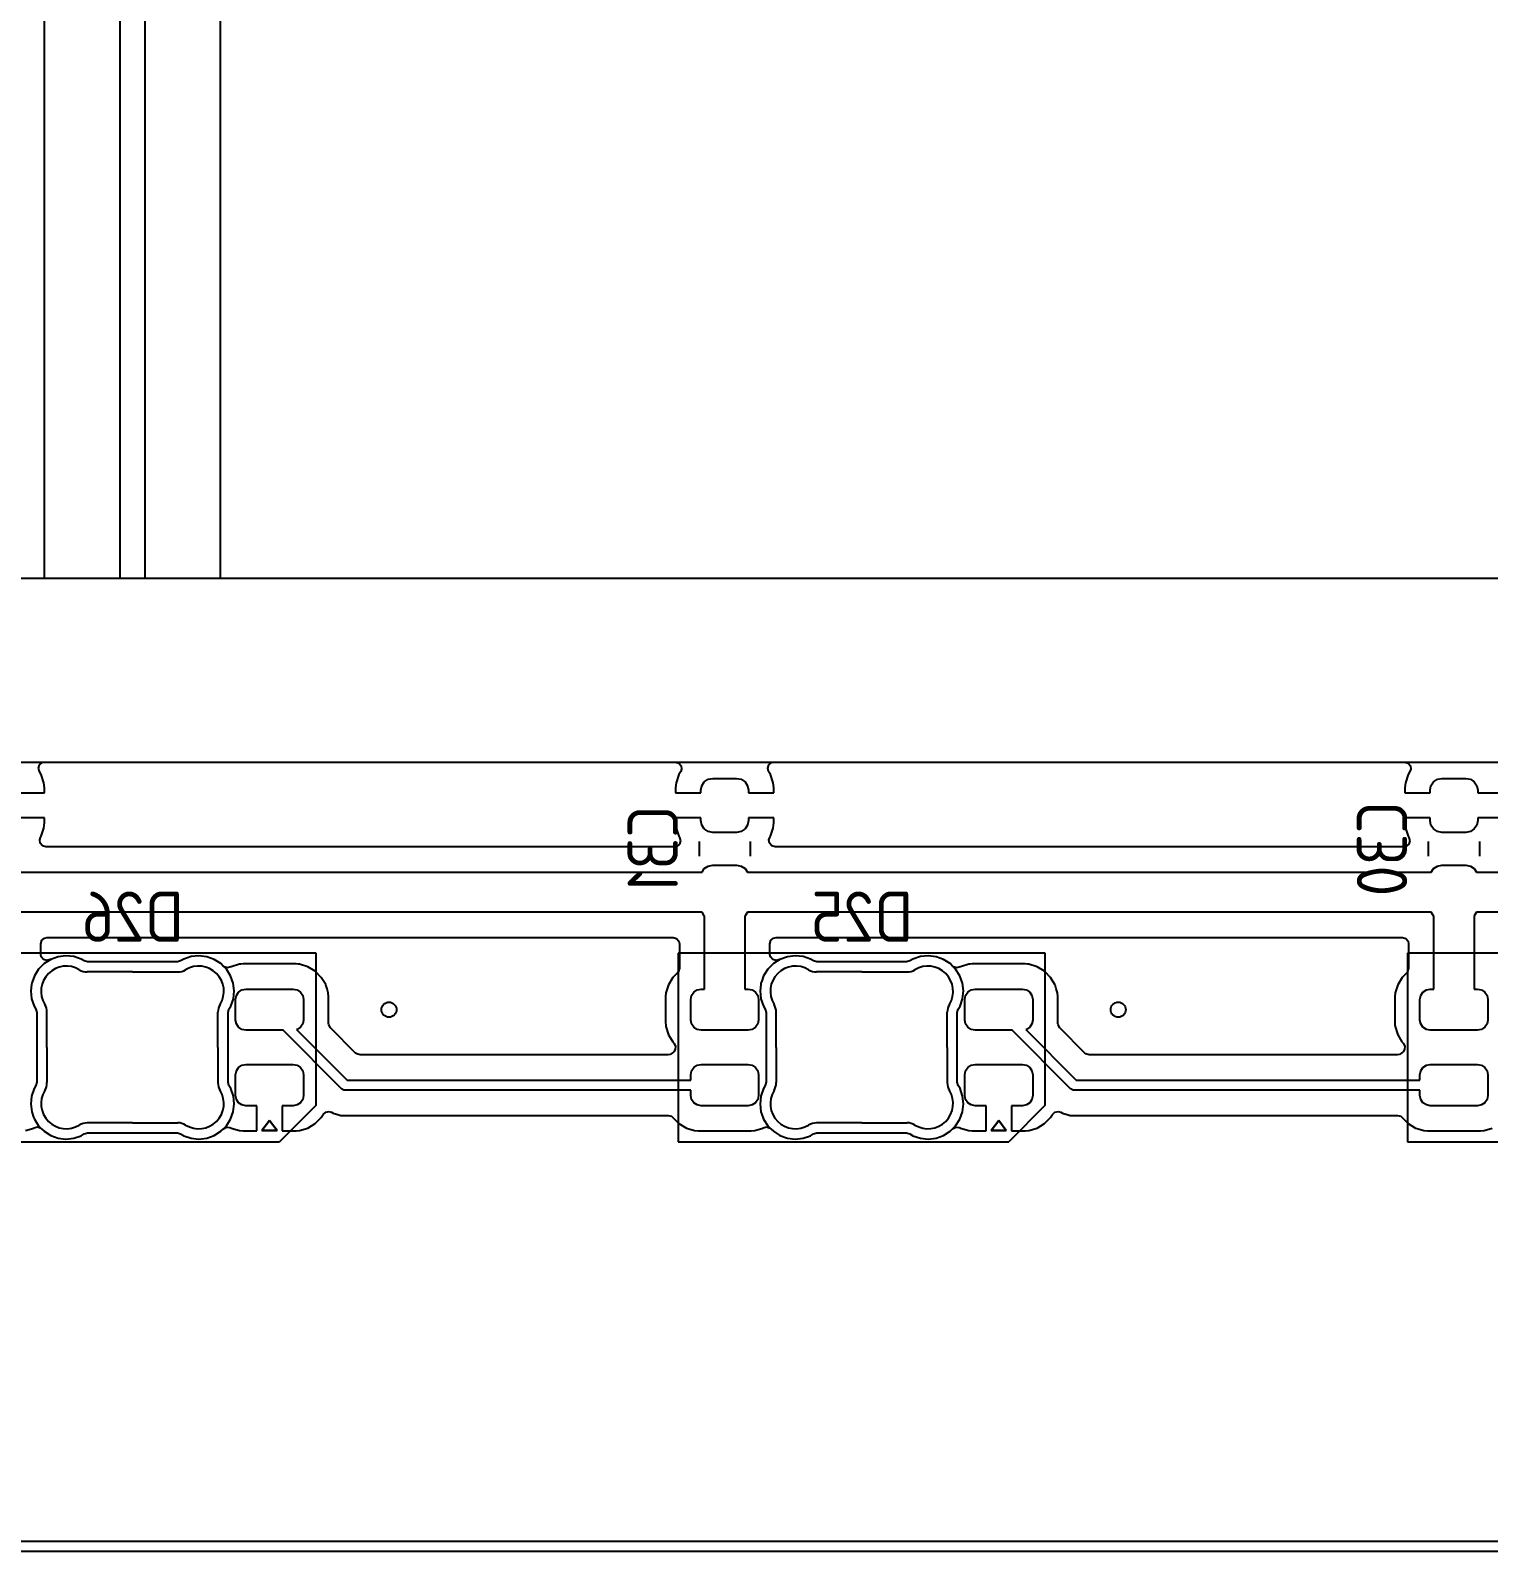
# Model space of a CAD drawing. Header units: millimetres. Extents: x 45 to 545, y -265 to -129.
# Drawn here: x 147.97 to 176.96, y -265.47 to -235.23 of the extents above; entities that cross this region are included whole.
import ezdxf
from ezdxf.enums import TextEntityAlignment as Align

# ---------------------------------------------------------------- set-up
doc = ezdxf.new("R2010")
doc.units = ezdxf.units.MM
for name, color, linetype, true_color in [('B.Cu', 151, 'CONTINUOUS', 0x6fccdb), ('B.Silkscreen', 203, 'CONTINUOUS', 0x8864cb), ('Edge.Cuts', 111, 'CONTINUOUS', 0x81ffbe), ('F.Cu', 241, 'CONTINUOUS', 0xe27299), ('User.4', 31, 'CONTINUOUS', 0xd8c852)]:
    doc.layers.add(name, color=color, linetype=linetype, true_color=true_color)
doc.styles.add('KICAD', font='isocp.shx')

msp = doc.modelspace()

# ---------------------------------------------------------------- linework, layer by layer
at = {"layer": 'B.Cu', "linetype": 'CONTINUOUS'}
for p, q in [((148.13025, -249.896706), (148.151172, -249.830042)), ((148.151172, -249.830042), (148.204813, -249.785272)), ((148.204813, -249.785272), (148.254229, -249.775)), ((148.254229, -249.775), (160.795771, -249.775)), ((160.795771, -249.775), (160.86281, -249.794685)), ((160.86281, -249.794685), (160.908565, -249.847489)), ((162.63025, -249.896706), (162.651172, -249.830042)), ((162.651172, -249.830042), (162.704813, -249.785272)), ((162.704813, -249.785272), (162.754229, -249.775)), ((162.754229, -249.775), (175.295771, -249.775)), ((175.295771, -249.775), (175.36281, -249.794685)), ((175.36281, -249.794685), (175.408565, -249.847489)), ((148.148691, -249.964098), (148.13025, -249.896706)), ((148.18545, -250.023692), (148.148691, -249.964098)), ((148.185453, -250.023699), (148.18545, -250.023692)), ((148.23968, -250.187347), (148.185453, -250.023699)), ((160.864546, -250.023699), (160.810319, -250.187347)), ((160.864549, -250.023692), (160.864546, -250.023699)), ((160.901309, -249.964098), (160.864549, -250.023692)), ((160.918509, -249.916647), (160.901309, -249.964098)), ((160.908565, -249.847489), (160.918509, -249.916647)), ((161.369562, -250.169562), (161.446613, -250.118079)), ((161.446613, -250.118079), (161.5375, -250.1)), ((161.5375, -250.1), (162.0125, -250.1)), ((162.0125, -250.1), (162.103387, -250.118079)), ((162.103387, -250.118079), (162.180438, -250.169562)), ((162.648691, -249.964098), (162.63025, -249.896706)), ((162.68545, -250.023692), (162.648691, -249.964098)), ((162.685453, -250.023699), (162.68545, -250.023692)), ((162.73968, -250.187347), (162.685453, -250.023699)), ((175.364546, -250.023699), (175.310319, -250.187347)), ((175.364549, -250.023692), (175.364546, -250.023699)), ((175.401309, -249.964098), (175.364549, -250.023692)), ((175.418509, -249.916647), (175.401309, -249.964098)), ((175.408565, -249.847489), (175.418509, -249.916647)), ((175.869562, -250.169562), (175.946613, -250.118079)), ((175.946613, -250.118079), (176.0375, -250.1)), ((176.0375, -250.1), (176.5125, -250.1)), ((176.5125, -250.1), (176.603387, -250.118079)), ((176.603387, -250.118079), (176.680438, -250.169562)), ((147.75, -250.3875), (148.249999, -250.3875)), ((148.249998, -250.288345), (148.23968, -250.187347)), ((148.249999, -250.28836), (148.249998, -250.288345)), ((148.249999, -250.3875), (148.249999, -250.28836)), ((160.810319, -250.187347), (160.8, -250.288345)), ((160.8, -250.288345), (160.8, -250.3875)), ((160.8, -250.3875), (161.3, -250.3875)), ((161.3, -250.3375), (161.318079, -250.246613)), ((161.3, -250.3875), (161.3, -250.3375)), ((161.318079, -250.246613), (161.369562, -250.169562)), ((162.180438, -250.169562), (162.231921, -250.246613)), ((162.231921, -250.246613), (162.25, -250.3375)), ((162.25, -250.3375), (162.25, -250.3875)), ((162.25, -250.3875), (162.749999, -250.3875)), ((162.749998, -250.288345), (162.73968, -250.187347)), ((162.749999, -250.28836), (162.749998, -250.288345)), ((162.749999, -250.3875), (162.749999, -250.28836)), ((175.310319, -250.187347), (175.3, -250.288345)), ((175.3, -250.288345), (175.3, -250.3875)), ((175.3, -250.3875), (175.8, -250.3875)), ((175.8, -250.3375), (175.818079, -250.246613)), ((175.8, -250.3875), (175.8, -250.3375)), ((175.818079, -250.246613), (175.869562, -250.169562)), ((176.680438, -250.169562), (176.731921, -250.246613)), ((176.731921, -250.246613), (176.75, -250.3375)), ((176.75, -250.3375), (176.75, -250.3875)), ((176.75, -250.3875), (177.249999, -250.3875)), ((148.25, -250.8875), (147.75, -250.8875)), ((148.23968, -251.087652), (148.249999, -250.986654)), ((148.249999, -250.986654), (148.25, -250.986641)), ((148.25, -250.986641), (148.25, -250.8875)), ((161.3, -250.8875), (160.800001, -250.8875)), ((160.800001, -250.8875), (160.800001, -250.986654)), ((160.800001, -250.986654), (160.810319, -251.087652)), ((161.3, -250.9375), (161.3, -250.8875)), ((161.318079, -251.028387), (161.3, -250.9375)), ((161.369562, -251.105438), (161.318079, -251.028387)), ((162.231921, -251.028387), (162.180438, -251.105438)), ((162.25, -250.9375), (162.231921, -251.028387)), ((162.75, -250.8875), (162.25, -250.8875)), ((162.25, -250.8875), (162.25, -250.9375)), ((162.73968, -251.087652), (162.749999, -250.986654)), ((162.749999, -250.986654), (162.75, -250.986641)), ((162.75, -250.986641), (162.75, -250.8875)), ((175.8, -250.8875), (175.300001, -250.8875)), ((175.300001, -250.8875), (175.300001, -250.986654)), ((175.300001, -250.986654), (175.310319, -251.087652)), ((175.8, -250.9375), (175.8, -250.8875)), ((175.818079, -251.028387), (175.8, -250.9375)), ((175.869562, -251.105438), (175.818079, -251.028387)), ((176.731921, -251.028387), (176.680438, -251.105438)), ((176.75, -250.9375), (176.731921, -251.028387)), ((177.25, -250.8875), (176.75, -250.8875)), ((176.75, -250.8875), (176.75, -250.9375)), ((148.15493, -251.320353), (148.17213, -251.272902)), ((148.164874, -251.389511), (148.15493, -251.320353)), ((148.17213, -251.272902), (148.18545, -251.251307)), ((148.18545, -251.251307), (148.185453, -251.2513)), ((148.185453, -251.2513), (148.23968, -251.087652)), ((160.810319, -251.087652), (160.864546, -251.2513)), ((160.864546, -251.2513), (160.864549, -251.251307)), ((160.864549, -251.251307), (160.87787, -251.272902)), ((160.896311, -251.340294), (160.875389, -251.406958)), ((160.87787, -251.272902), (160.896311, -251.340294)), ((161.446613, -251.156921), (161.369562, -251.105438)), ((161.5375, -251.175), (161.446613, -251.156921)), ((162.0125, -251.175), (161.5375, -251.175)), ((162.103387, -251.156921), (162.0125, -251.175)), ((162.180438, -251.105438), (162.103387, -251.156921)), ((162.65493, -251.320353), (162.67213, -251.272902)), ((162.664874, -251.389511), (162.65493, -251.320353)), ((162.67213, -251.272902), (162.68545, -251.251307)), ((162.68545, -251.251307), (162.685453, -251.2513)), ((162.685453, -251.2513), (162.73968, -251.087652)), ((175.310319, -251.087652), (175.364546, -251.2513)), ((175.364546, -251.2513), (175.364549, -251.251307)), ((175.364549, -251.251307), (175.37787, -251.272902)), ((175.396311, -251.340294), (175.375389, -251.406958)), ((175.37787, -251.272902), (175.396311, -251.340294)), ((175.946613, -251.156921), (175.869562, -251.105438)), ((176.0375, -251.175), (175.946613, -251.156921)), ((176.5125, -251.175), (176.0375, -251.175)), ((176.603387, -251.156921), (176.5125, -251.175)), ((176.680438, -251.105438), (176.603387, -251.156921)), ((148.210629, -251.442315), (148.164874, -251.389511)), ((148.277668, -251.462), (148.210629, -251.442315)), ((160.772332, -251.462), (148.277668, -251.462)), ((160.821748, -251.451728), (160.772332, -251.462)), ((160.875389, -251.406958), (160.821748, -251.451728)), ((162.710629, -251.442315), (162.664874, -251.389511)), ((162.777668, -251.462), (162.710629, -251.442315)), ((175.272332, -251.462), (162.777668, -251.462)), ((175.321748, -251.451728), (175.272332, -251.462)), ((175.375389, -251.406958), (175.321748, -251.451728)), ((147.725832, -251.9625), (161.324168, -251.9625)), ((161.324168, -251.9625), (161.369562, -251.894562)), ((161.369562, -251.894562), (161.446613, -251.843079)), ((161.446613, -251.843079), (161.5375, -251.825)), ((161.5375, -251.825), (162.0125, -251.825)), ((162.0125, -251.825), (162.103387, -251.843079)), ((162.103387, -251.843079), (162.180438, -251.894562)), ((162.180438, -251.894562), (162.225832, -251.9625)), ((162.225832, -251.9625), (175.824168, -251.9625)), ((175.824168, -251.9625), (175.869562, -251.894562)), ((175.869562, -251.894562), (175.946613, -251.843079)), ((175.946613, -251.843079), (176.0375, -251.825)), ((176.0375, -251.825), (176.5125, -251.825)), ((176.5125, -251.825), (176.603387, -251.843079)), ((176.603387, -251.843079), (176.680438, -251.894562)), ((176.680438, -251.894562), (176.725832, -251.9625)), ((176.725832, -251.9625), (190.324168, -251.9625)), ((161.324168, -252.7625), (147.725832, -252.7625)), ((161.369562, -252.830438), (161.324168, -252.7625)), ((161.375, -252.834071), (161.369562, -252.830438)), ((161.375, -254.29), (161.375, -252.834071)), ((162.180438, -252.830438), (162.175, -252.834071)), ((162.175, -252.834071), (162.175, -254.29)), ((162.225832, -252.7625), (162.180438, -252.830438)), ((175.824168, -252.7625), (162.225832, -252.7625)), ((175.869562, -252.830438), (175.824168, -252.7625)), ((175.875, -252.834071), (175.869562, -252.830438)), ((175.875, -254.29), (175.875, -252.834071)), ((176.680438, -252.830438), (176.675, -252.834071)), ((176.675, -252.834071), (176.675, -254.29)), ((176.725832, -252.7625), (176.680438, -252.830438)), ((190.324168, -252.7625), (176.725832, -252.7625)), ((148.1755, -253.387), (148.195185, -253.319961)), ((148.1755, -253.599687), (148.1755, -253.387)), ((148.195185, -253.319961), (148.247989, -253.274206)), ((148.247989, -253.274206), (148.2995, -253.263)), ((148.2995, -253.263), (160.7505, -253.263)), ((160.7505, -253.263), (160.817539, -253.282685)), ((160.817539, -253.282685), (160.863294, -253.335489)), ((160.863294, -253.335489), (160.8745, -253.387)), ((160.8745, -253.387), (160.8745, -253.876409)), ((162.6755, -253.387), (162.695185, -253.319961)), ((162.6755, -253.599687), (162.6755, -253.387)), ((162.695185, -253.319961), (162.747989, -253.274206)), ((162.747989, -253.274206), (162.7995, -253.263)), ((162.7995, -253.263), (175.2505, -253.263)), ((175.2505, -253.263), (175.317539, -253.282685)), ((175.317539, -253.282685), (175.363294, -253.335489)), ((175.363294, -253.335489), (175.3745, -253.387)), ((175.3745, -253.387), (175.3745, -253.876409)), ((148.186295, -253.65029), (148.1755, -253.599687)), ((148.231624, -253.70346), (148.186295, -253.65029)), ((148.298503, -253.723683), (148.231624, -253.70346)), ((148.365699, -253.704538), (148.298503, -253.723683)), ((148.374926, -253.698712), (148.365699, -253.704538)), ((148.522267, -253.64644), (148.374926, -253.698712)), ((148.522268, -253.64644), (148.522267, -253.64644)), ((148.677509, -253.627929), (148.522268, -253.64644)), ((148.67751, -253.627929), (148.677509, -253.627929)), ((148.677511, -253.627929), (148.67751, -253.627929)), ((148.833011, -253.644089), (148.677511, -253.627929)), ((148.833014, -253.64409), (148.833011, -253.644089)), ((148.981128, -253.694129), (148.833014, -253.64409)), ((149.041831, -253.731271), (148.981128, -253.694129)), ((149.106549, -253.7495), (149.041831, -253.731271)), ((150.893451, -253.7495), (149.106549, -253.7495)), ((150.958169, -253.731271), (150.893451, -253.7495)), ((151.01887, -253.694129), (150.958169, -253.731271)), ((151.018871, -253.694129), (151.01887, -253.694129)), ((151.166986, -253.644091), (151.018871, -253.694129)), ((151.322487, -253.627931), (151.166986, -253.644091)), ((151.322488, -253.627931), (151.322487, -253.627931)), ((151.322491, -253.627931), (151.322488, -253.627931)), ((151.425984, -253.640271), (151.322491, -253.627931)), ((151.477733, -253.646442), (151.425984, -253.640271)), ((151.625074, -253.698716), (151.477731, -253.646442)), ((151.477731, -253.646442), (151.477733, -253.646442)), ((151.757274, -253.782182), (151.625074, -253.698716)), ((162.686295, -253.65029), (162.6755, -253.599687)), ((162.731624, -253.70346), (162.686295, -253.65029)), ((162.798503, -253.723683), (162.731624, -253.70346)), ((162.865699, -253.704538), (162.798503, -253.723683)), ((162.874926, -253.698712), (162.865699, -253.704538)), ((163.022267, -253.64644), (162.874926, -253.698712)), ((163.022268, -253.64644), (163.022267, -253.64644)), ((163.177509, -253.627929), (163.022268, -253.64644)), ((163.17751, -253.627929), (163.177509, -253.627929)), ((163.177511, -253.627929), (163.17751, -253.627929)), ((163.333011, -253.644089), (163.177511, -253.627929)), ((163.333014, -253.64409), (163.333011, -253.644089)), ((163.481128, -253.694129), (163.333014, -253.64409)), ((163.541831, -253.731271), (163.481128, -253.694129)), ((163.606549, -253.7495), (163.541831, -253.731271)), ((165.393451, -253.7495), (163.606549, -253.7495)), ((165.458169, -253.731271), (165.393451, -253.7495)), ((165.51887, -253.694129), (165.458169, -253.731271)), ((165.518871, -253.694129), (165.51887, -253.694129)), ((165.666986, -253.644091), (165.518871, -253.694129)), ((165.822487, -253.627931), (165.666986, -253.644091)), ((165.822488, -253.627931), (165.822487, -253.627931)), ((165.822491, -253.627931), (165.822488, -253.627931)), ((165.925984, -253.640271), (165.822491, -253.627931)), ((165.977733, -253.646442), (165.925984, -253.640271)), ((166.125074, -253.698716), (165.977731, -253.646442)), ((165.977731, -253.646442), (165.977733, -253.646442)), ((166.257274, -253.782182), (166.125074, -253.698716)), ((151.806565, -253.831473), (151.757274, -253.782182)), ((151.824361, -253.846223), (151.806565, -253.831473)), ((151.890834, -253.867745), (151.824361, -253.846223)), ((151.95839, -253.849913), (151.890834, -253.867745)), ((151.963327, -253.846928), (151.95839, -253.849913)), ((151.963329, -253.846927), (151.963327, -253.846928)), ((152.126894, -253.795959), (151.963329, -253.846927)), ((152.155327, -253.793375), (152.126894, -253.795959)), ((152.197974, -253.7895), (152.155327, -253.793375)), ((153.252026, -253.7895), (152.197974, -253.7895)), ((153.294672, -253.793375), (153.252026, -253.7895)), ((153.323106, -253.795959), (153.294672, -253.793375)), ((153.48667, -253.846927), (153.323104, -253.795959)), ((153.323104, -253.795959), (153.323106, -253.795959)), ((153.486671, -253.846928), (153.486669, -253.846927)), ((153.486669, -253.846927), (153.48667, -253.846927)), ((153.486673, -253.846929), (153.486671, -253.846928)), ((153.633291, -253.935563), (153.486673, -253.846929)), ((153.633294, -253.935565), (153.633291, -253.935563)), ((153.754434, -254.056705), (153.633294, -253.935565)), ((153.754435, -254.056707), (153.754434, -254.056705)), ((153.754437, -254.056709), (153.754435, -254.056707)), ((153.842281, -254.20202), (153.754437, -254.056709)), ((160.745565, -254.056705), (160.656927, -254.203329)), ((160.745566, -254.056704), (160.745565, -254.056705)), ((160.838181, -253.96409), (160.745566, -254.056704)), ((160.854815, -253.943448), (160.838181, -253.96409)), ((160.8745, -253.876409), (160.854815, -253.943448)), ((166.306565, -253.831473), (166.257274, -253.782182)), ((166.324361, -253.846223), (166.306565, -253.831473)), ((166.390834, -253.867745), (166.324361, -253.846223)), ((166.45839, -253.849913), (166.390834, -253.867745)), ((166.463327, -253.846928), (166.45839, -253.849913)), ((166.463329, -253.846927), (166.463327, -253.846928)), ((166.626894, -253.795959), (166.463329, -253.846927)), ((166.655327, -253.793375), (166.626894, -253.795959)), ((166.697974, -253.7895), (166.655327, -253.793375)), ((167.752026, -253.7895), (166.697974, -253.7895)), ((167.794672, -253.793375), (167.752026, -253.7895)), ((167.823106, -253.795959), (167.794672, -253.793375)), ((167.98667, -253.846927), (167.823104, -253.795959)), ((167.823104, -253.795959), (167.823106, -253.795959)), ((167.986671, -253.846928), (167.986669, -253.846927)), ((167.986669, -253.846927), (167.98667, -253.846927)), ((167.986673, -253.846929), (167.986671, -253.846928)), ((168.133291, -253.935563), (167.986673, -253.846929)), ((168.133294, -253.935565), (168.133291, -253.935563)), ((168.254434, -254.056705), (168.133294, -253.935565)), ((168.254435, -254.056707), (168.254434, -254.056705)), ((168.254437, -254.056709), (168.254435, -254.056707)), ((168.342281, -254.20202), (168.254437, -254.056709)), ((175.245565, -254.056705), (175.156927, -254.203329)), ((175.245566, -254.056704), (175.245565, -254.056705)), ((175.338181, -253.96409), (175.245566, -254.056704)), ((175.354815, -253.943448), (175.338181, -253.96409)), ((175.3745, -253.876409), (175.354815, -253.943448)), ((152.065605, -254.41655), (152.110043, -254.350043)), ((152.110043, -254.350043), (152.17655, -254.305605)), ((152.17655, -254.305605), (152.255, -254.29)), ((152.255, -254.29), (153.195, -254.29)), ((153.195, -254.29), (153.27345, -254.305605)), ((153.27345, -254.305605), (153.339957, -254.350043)), ((153.339957, -254.350043), (153.384395, -254.41655)), ((153.843072, -254.203329), (153.842281, -254.20202)), ((153.868556, -254.285111), (153.843072, -254.203329)), ((153.894041, -254.366896), (153.868556, -254.285111)), ((153.9005, -254.437974), (153.894041, -254.366896)), ((160.605959, -254.366896), (160.5995, -254.437974)), ((160.656927, -254.203329), (160.605959, -254.366894)), ((160.605959, -254.366894), (160.605959, -254.366896)), ((161.115605, -254.41655), (161.160043, -254.350043)), ((161.160043, -254.350043), (161.22655, -254.305605)), ((161.22655, -254.305605), (161.305, -254.29)), ((161.305, -254.29), (161.375, -254.29)), ((162.175, -254.29), (162.245, -254.29)), ((162.245, -254.29), (162.32345, -254.305605)), ((162.32345, -254.305605), (162.389957, -254.350043)), ((162.389957, -254.350043), (162.434395, -254.41655)), ((166.565605, -254.41655), (166.610043, -254.350043)), ((166.610043, -254.350043), (166.67655, -254.305605)), ((166.67655, -254.305605), (166.755, -254.29)), ((166.755, -254.29), (167.695, -254.29)), ((167.695, -254.29), (167.77345, -254.305605)), ((167.77345, -254.305605), (167.839957, -254.350043)), ((167.839957, -254.350043), (167.884395, -254.41655)), ((168.343072, -254.203329), (168.342281, -254.20202)), ((168.368556, -254.285111), (168.343072, -254.203329)), ((168.394041, -254.366896), (168.368556, -254.285111)), ((168.4005, -254.437974), (168.394041, -254.366896)), ((175.105959, -254.366896), (175.0995, -254.437974)), ((175.156927, -254.203329), (175.105959, -254.366894)), ((175.105959, -254.366894), (175.105959, -254.366896)), ((175.615605, -254.41655), (175.660043, -254.350043)), ((175.660043, -254.350043), (175.72655, -254.305605)), ((175.72655, -254.305605), (175.805, -254.29)), ((175.805, -254.29), (175.875, -254.29)), ((176.675, -254.29), (176.745, -254.29)), ((176.745, -254.29), (176.82345, -254.305605)), ((176.82345, -254.305605), (176.889957, -254.350043)), ((176.889957, -254.350043), (176.934395, -254.41655)), ((152.05, -254.495), (152.065605, -254.41655)), ((152.05, -254.905), (152.05, -254.495)), ((153.384395, -254.41655), (153.4, -254.495)), ((153.4, -254.495), (153.4, -254.905)), ((153.9005, -254.962026), (153.9005, -254.437974)), ((160.5995, -254.437974), (160.5995, -254.962026)), ((161.1, -254.495), (161.115605, -254.41655)), ((161.1, -254.905), (161.1, -254.495)), ((162.434395, -254.41655), (162.45, -254.495)), ((162.45, -254.495), (162.45, -254.905)), ((166.55, -254.495), (166.565605, -254.41655)), ((166.55, -254.905), (166.55, -254.495)), ((167.884395, -254.41655), (167.9, -254.495)), ((167.9, -254.495), (167.9, -254.905)), ((168.4005, -254.962026), (168.4005, -254.437974)), ((175.0995, -254.437974), (175.0995, -254.962026)), ((175.6, -254.495), (175.615605, -254.41655)), ((175.6, -254.905), (175.6, -254.495)), ((176.934395, -254.41655), (176.95, -254.495)), ((176.95, -254.495), (176.95, -254.905)), ((152.065605, -254.98345), (152.05, -254.905)), ((152.110043, -255.049957), (152.065605, -254.98345)), ((153.384395, -254.98345), (153.339957, -255.049957)), ((153.4, -254.905), (153.384395, -254.98345)), ((153.900373, -254.964825), (153.900432, -254.96351)), ((153.9005, -254.96483), (153.900373, -254.964825)), ((153.900405, -254.963067), (153.9005, -254.962026)), ((153.900432, -254.96351), (153.900405, -254.963067)), ((153.9005, -254.964836), (153.9005, -254.96483)), ((153.900515, -254.964836), (153.9005, -254.964836)), ((153.902729, -255.000656), (153.900515, -254.964836)), ((160.5995, -254.962026), (160.60301, -255.000656)), ((161.115605, -254.98345), (161.1, -254.905)), ((161.160043, -255.049957), (161.115605, -254.98345)), ((162.434395, -254.98345), (162.389957, -255.049957)), ((162.45, -254.905), (162.434395, -254.98345)), ((166.565605, -254.98345), (166.55, -254.905)), ((166.610043, -255.049957), (166.565605, -254.98345)), ((167.884395, -254.98345), (167.839957, -255.049957)), ((167.9, -254.905), (167.884395, -254.98345)), ((168.400373, -254.964825), (168.400432, -254.96351)), ((168.4005, -254.96483), (168.400373, -254.964825)), ((168.400405, -254.963067), (168.4005, -254.962026)), ((168.400432, -254.96351), (168.400405, -254.963067)), ((168.4005, -254.964836), (168.4005, -254.96483)), ((168.400515, -254.964836), (168.4005, -254.964836)), ((168.402729, -255.000656), (168.400515, -254.964836)), ((175.0995, -254.962026), (175.10301, -255.000656)), ((175.615605, -254.98345), (175.6, -254.905)), ((175.660043, -255.049957), (175.615605, -254.98345)), ((176.934395, -254.98345), (176.889957, -255.049957)), ((176.95, -254.905), (176.934395, -254.98345)), ((152.17655, -255.094395), (152.110043, -255.049957)), ((152.255, -255.11), (152.17655, -255.094395)), ((152.993578, -255.11), (152.255, -255.11)), ((154.154289, -256.27071), (152.993578, -255.11)), ((153.27345, -255.094395), (153.262912, -255.096491)), ((153.262912, -255.096491), (154.266421, -256.1)), ((153.339957, -255.049957), (153.27345, -255.094395)), ((153.936214, -255.061979), (153.902729, -255.000656)), ((154.437416, -255.563181), (153.936214, -255.061979)), ((160.60301, -255.000656), (160.605959, -255.033105)), ((160.605959, -255.033105), (160.656927, -255.19667)), ((160.656927, -255.19667), (160.656929, -255.196673)), ((160.656929, -255.196673), (160.742355, -255.337985)), ((161.22655, -255.094395), (161.160043, -255.049957)), ((161.305, -255.11), (161.22655, -255.094395)), ((162.245, -255.11), (161.305, -255.11)), ((162.32345, -255.094395), (162.245, -255.11)), ((162.389957, -255.049957), (162.32345, -255.094395)), ((166.67655, -255.094395), (166.610043, -255.049957)), ((166.755, -255.11), (166.67655, -255.094395)), ((167.493578, -255.11), (166.755, -255.11)), ((168.654289, -256.27071), (167.493578, -255.11)), ((167.77345, -255.094395), (167.762912, -255.096491)), ((167.762912, -255.096491), (168.766421, -256.1)), ((167.839957, -255.049957), (167.77345, -255.094395)), ((168.436214, -255.061979), (168.402729, -255.000656)), ((168.937416, -255.563181), (168.436214, -255.061979)), ((175.10301, -255.000656), (175.105959, -255.033105)), ((175.105959, -255.033105), (175.156927, -255.19667)), ((175.156927, -255.19667), (175.156929, -255.196673)), ((175.156929, -255.196673), (175.242355, -255.337985)), ((175.72655, -255.094395), (175.660043, -255.049957)), ((175.805, -255.11), (175.72655, -255.094395)), ((176.745, -255.11), (175.805, -255.11)), ((176.82345, -255.094395), (176.745, -255.11)), ((176.889957, -255.049957), (176.82345, -255.094395)), ((154.458058, -255.579815), (154.437416, -255.563181)), ((154.525097, -255.5995), (154.458058, -255.579815)), ((160.692438, -255.592604), (160.651663, -255.5995)), ((160.738164, -255.559914), (160.692438, -255.592604)), ((160.740261, -255.562011), (160.738164, -255.559914)), ((160.764592, -255.537679), (160.740261, -255.562011)), ((160.742355, -255.337985), (160.745565, -255.343294)), ((160.745565, -255.343294), (160.76459, -255.362319)), ((160.76459, -255.362319), (160.798075, -255.423642)), ((160.793091, -255.493334), (160.764592, -255.537679)), ((160.798075, -255.423642), (160.793091, -255.493334)), ((168.958058, -255.579815), (168.937416, -255.563181)), ((169.025097, -255.5995), (168.958058, -255.579815)), ((175.192438, -255.592604), (175.151663, -255.5995)), ((175.238164, -255.559914), (175.192438, -255.592604)), ((175.240261, -255.562011), (175.238164, -255.559914)), ((175.264592, -255.537679), (175.240261, -255.562011)), ((175.242355, -255.337985), (175.245565, -255.343294)), ((175.245565, -255.343294), (175.26459, -255.362319)), ((175.26459, -255.362319), (175.298075, -255.423642)), ((175.293091, -255.493334), (175.264592, -255.537679)), ((175.298075, -255.423642), (175.293091, -255.493334)), ((152.065605, -255.91655), (152.110043, -255.850043)), ((152.110043, -255.850043), (152.17655, -255.805605)), ((152.17655, -255.805605), (152.255, -255.79)), ((152.255, -255.79), (153.195, -255.79)), ((153.195, -255.79), (153.27345, -255.805605)), ((153.27345, -255.805605), (153.339957, -255.850043)), ((153.339957, -255.850043), (153.384395, -255.91655)), ((160.651663, -255.5995), (154.525097, -255.5995)), ((161.115605, -255.91655), (161.160043, -255.850043)), ((161.160043, -255.850043), (161.22655, -255.805605)), ((161.22655, -255.805605), (161.305, -255.79)), ((161.305, -255.79), (162.245, -255.79)), ((162.245, -255.79), (162.32345, -255.805605)), ((162.32345, -255.805605), (162.389957, -255.850043)), ((162.389957, -255.850043), (162.434395, -255.91655)), ((166.565605, -255.91655), (166.610043, -255.850043)), ((166.610043, -255.850043), (166.67655, -255.805605)), ((166.67655, -255.805605), (166.755, -255.79)), ((166.755, -255.79), (167.695, -255.79)), ((167.695, -255.79), (167.77345, -255.805605)), ((167.77345, -255.805605), (167.839957, -255.850043)), ((167.839957, -255.850043), (167.884395, -255.91655)), ((175.151663, -255.5995), (169.025097, -255.5995)), ((175.615605, -255.91655), (175.660043, -255.850043)), ((175.660043, -255.850043), (175.72655, -255.805605)), ((175.72655, -255.805605), (175.805, -255.79)), ((175.805, -255.79), (176.745, -255.79)), ((176.745, -255.79), (176.82345, -255.805605)), ((176.82345, -255.805605), (176.889957, -255.850043)), ((176.889957, -255.850043), (176.934395, -255.91655)), ((152.05, -255.995), (152.065605, -255.91655)), ((152.05, -256.405), (152.05, -255.995)), ((153.384395, -255.91655), (153.4, -255.995)), ((153.4, -255.995), (153.4, -256.405)), ((154.266421, -256.1), (161.1, -256.1)), ((161.1, -255.995), (161.115605, -255.91655)), ((161.1, -256.1), (161.1, -255.995)), ((162.434395, -255.91655), (162.45, -255.995)), ((162.45, -255.995), (162.45, -256.405)), ((166.55, -255.995), (166.565605, -255.91655)), ((166.55, -256.405), (166.55, -255.995)), ((167.884395, -255.91655), (167.9, -255.995)), ((167.9, -255.995), (167.9, -256.405)), ((168.766421, -256.1), (175.6, -256.1)), ((175.6, -255.995), (175.615605, -255.91655)), ((175.6, -256.1), (175.6, -255.995)), ((176.934395, -255.91655), (176.95, -255.995)), ((176.95, -255.995), (176.95, -256.405)), ((152.065605, -256.48345), (152.05, -256.405)), ((152.110043, -256.549957), (152.065605, -256.48345)), ((153.384395, -256.48345), (153.339957, -256.549957)), ((153.4, -256.405), (153.384395, -256.48345)), ((154.169442, -256.283147), (154.154289, -256.27071)), ((154.18, -256.28752), (154.169442, -256.283147)), ((154.205491, -256.298079), (154.18, -256.28752)), ((154.225, -256.3), (154.205491, -256.298079)), ((161.1, -256.3), (154.225, -256.3)), ((161.1, -256.405), (161.1, -256.3)), ((161.115605, -256.48345), (161.1, -256.405)), ((161.160043, -256.549957), (161.115605, -256.48345)), ((162.434395, -256.48345), (162.389957, -256.549957)), ((162.45, -256.405), (162.434395, -256.48345)), ((166.565605, -256.48345), (166.55, -256.405)), ((166.610043, -256.549957), (166.565605, -256.48345)), ((167.884395, -256.48345), (167.839957, -256.549957)), ((167.9, -256.405), (167.884395, -256.48345)), ((168.669442, -256.283147), (168.654289, -256.27071)), ((168.68, -256.28752), (168.669442, -256.283147)), ((168.705491, -256.298079), (168.68, -256.28752)), ((168.725, -256.3), (168.705491, -256.298079)), ((175.6, -256.3), (168.725, -256.3)), ((175.6, -256.405), (175.6, -256.3)), ((175.615605, -256.48345), (175.6, -256.405)), ((175.660043, -256.549957), (175.615605, -256.48345)), ((176.934395, -256.48345), (176.889957, -256.549957)), ((176.95, -256.405), (176.934395, -256.48345)), ((152.17655, -256.594395), (152.110043, -256.549957)), ((152.255, -256.61), (152.17655, -256.594395)), ((152.475, -256.61), (152.255, -256.61)), ((152.475, -257.11), (152.475, -256.61)), ((153.195, -256.61), (152.975, -256.61)), ((152.975, -256.61), (152.975, -257.11)), ((153.27345, -256.594395), (153.195, -256.61)), ((153.339957, -256.549957), (153.27345, -256.594395)), ((153.754037, -256.842983), (153.790423, -256.782794)), ((153.790423, -256.782794), (153.841951, -256.735607)), ((153.841951, -256.735607), (153.91081, -256.723768)), ((153.91081, -256.723768), (153.95854, -256.739557)), ((153.95854, -256.739557), (153.993216, -256.759577)), ((153.993216, -256.759577), (154.105019, -256.789534)), ((154.105019, -256.789534), (154.145942, -256.8005)), ((154.145942, -256.8005), (154.145943, -256.8005)), ((154.145943, -256.8005), (160.651663, -256.8005)), ((160.651663, -256.8005), (160.718702, -256.820185)), ((161.22655, -256.594395), (161.160043, -256.549957)), ((161.305, -256.61), (161.22655, -256.594395)), ((162.245, -256.61), (161.305, -256.61)), ((162.32345, -256.594395), (162.245, -256.61)), ((162.389957, -256.549957), (162.32345, -256.594395)), ((166.67655, -256.594395), (166.610043, -256.549957)), ((166.755, -256.61), (166.67655, -256.594395)), ((166.975, -256.61), (166.755, -256.61)), ((166.975, -257.11), (166.975, -256.61)), ((167.695, -256.61), (167.475, -256.61)), ((167.475, -256.61), (167.475, -257.11)), ((167.77345, -256.594395), (167.695, -256.61)), ((167.839957, -256.549957), (167.77345, -256.594395)), ((168.254037, -256.842983), (168.290423, -256.782794)), ((168.290423, -256.782794), (168.341951, -256.735607)), ((168.341951, -256.735607), (168.41081, -256.723768)), ((168.41081, -256.723768), (168.45854, -256.739557)), ((168.45854, -256.739557), (168.493216, -256.759577)), ((168.493216, -256.759577), (168.605019, -256.789534)), ((168.605019, -256.789534), (168.645942, -256.8005)), ((168.645942, -256.8005), (168.645943, -256.8005)), ((168.645943, -256.8005), (175.151663, -256.8005)), ((175.151663, -256.8005), (175.218702, -256.820185)), ((175.72655, -256.594395), (175.660043, -256.549957)), ((175.805, -256.61), (175.72655, -256.594395)), ((176.745, -256.61), (175.805, -256.61)), ((176.82345, -256.594395), (176.745, -256.61)), ((176.889957, -256.549957), (176.82345, -256.594395)), ((147.873104, -257.104041), (148.036673, -257.053071)), ((148.036673, -257.053071), (148.041603, -257.05009)), ((148.041603, -257.05009), (148.109155, -257.032254)), ((148.109155, -257.032254), (148.17563, -257.05377)), ((148.17563, -257.05377), (148.193434, -257.068526)), ((148.193434, -257.068526), (148.242725, -257.117817)), ((151.757271, -257.11782), (151.806929, -257.068162)), ((151.806929, -257.068162), (151.868252, -257.034676)), ((151.868252, -257.034676), (151.937943, -257.03966)), ((151.937943, -257.03966), (151.958762, -257.049726)), ((151.958762, -257.049726), (151.963535, -257.052611)), ((151.963535, -257.052611), (151.963536, -257.052612)), ((151.963536, -257.052612), (152.126986, -257.103544)), ((152.126986, -257.103544), (152.126984, -257.103544)), ((152.126984, -257.103544), (152.198023, -257.11)), ((153.251977, -257.11), (153.323014, -257.103544)), ((153.323014, -257.103544), (153.486463, -257.052612)), ((153.486463, -257.052612), (153.632983, -256.964037)), ((153.632983, -256.964037), (153.754037, -256.842983)), ((160.718702, -256.820185), (160.739301, -256.838945)), ((160.739301, -256.838945), (160.74026, -256.837987)), ((160.74026, -256.837987), (160.745561, -256.843288)), ((160.745561, -256.843288), (160.745563, -256.843291)), ((160.745563, -256.843291), (160.866709, -256.964437)), ((160.866709, -256.964437), (161.013327, -257.053071)), ((161.013327, -257.053071), (161.01333, -257.053072)), ((161.01333, -257.053072), (161.013329, -257.053072)), ((161.013329, -257.053072), (161.061756, -257.068162)), ((161.061756, -257.068162), (161.176896, -257.104041)), ((161.176896, -257.104041), (161.247974, -257.1105)), ((162.302026, -257.1105), (162.373104, -257.104041)), ((162.373104, -257.104041), (162.536673, -257.053071)), ((162.536673, -257.053071), (162.541603, -257.05009)), ((162.541603, -257.05009), (162.609155, -257.032254)), ((162.609155, -257.032254), (162.67563, -257.05377)), ((162.67563, -257.05377), (162.693434, -257.068526)), ((162.693434, -257.068526), (162.742725, -257.117817)), ((166.257271, -257.11782), (166.306929, -257.068162)), ((166.306929, -257.068162), (166.368252, -257.034676)), ((166.368252, -257.034676), (166.437943, -257.03966)), ((166.437943, -257.03966), (166.458762, -257.049726)), ((166.458762, -257.049726), (166.463535, -257.052611)), ((166.463535, -257.052611), (166.463536, -257.052612)), ((166.463536, -257.052612), (166.626986, -257.103544)), ((166.626986, -257.103544), (166.626984, -257.103544)), ((166.626984, -257.103544), (166.698023, -257.11)), ((167.751977, -257.11), (167.823014, -257.103544)), ((167.823014, -257.103544), (167.986463, -257.052612)), ((167.986463, -257.052612), (168.132983, -256.964037)), ((168.132983, -256.964037), (168.254037, -256.842983)), ((175.218702, -256.820185), (175.239301, -256.838945)), ((175.239301, -256.838945), (175.24026, -256.837987)), ((175.24026, -256.837987), (175.245561, -256.843288)), ((175.245561, -256.843288), (175.245563, -256.843291)), ((175.245563, -256.843291), (175.366709, -256.964437)), ((175.366709, -256.964437), (175.513327, -257.053071)), ((175.513327, -257.053071), (175.51333, -257.053072)), ((175.51333, -257.053072), (175.513329, -257.053072)), ((175.513329, -257.053072), (175.561756, -257.068162)), ((175.561756, -257.068162), (175.676896, -257.104041)), ((175.676896, -257.104041), (175.747974, -257.1105)), ((176.802026, -257.1105), (176.873104, -257.104041)), ((176.873104, -257.104041), (177.036673, -257.053071)), ((148.242725, -257.117817), (148.242727, -257.117818)), ((148.242727, -257.117818), (148.242729, -257.11782)), ((148.242729, -257.11782), (148.374926, -257.201284)), ((148.374926, -257.201284), (148.522269, -257.253558)), ((148.522269, -257.253558), (148.677509, -257.272069)), ((148.677509, -257.272069), (148.833012, -257.255909)), ((148.833012, -257.255909), (148.981128, -257.205871)), ((148.981128, -257.205871), (149.041828, -257.168728)), ((149.041828, -257.168728), (149.106548, -257.1505)), ((149.106548, -257.1505), (149.139522, -257.150501)), ((149.139522, -257.150501), (149.139524, -257.1505)), ((149.139524, -257.1505), (149.960118, -257.1505)), ((149.960118, -257.1505), (150.860473, -257.1505)), ((150.860473, -257.1505), (150.893452, -257.1505)), ((150.893452, -257.1505), (150.958172, -257.16873)), ((150.958172, -257.16873), (151.011373, -257.201283)), ((151.011373, -257.201283), (151.018872, -257.205871)), ((151.018872, -257.205871), (151.166988, -257.255909)), ((151.166988, -257.255909), (151.322491, -257.272069)), ((151.322491, -257.272069), (151.477731, -257.253558)), ((151.477731, -257.253558), (151.625074, -257.201284)), ((151.625074, -257.201284), (151.757271, -257.11782)), ((152.198023, -257.11), (152.475, -257.11)), ((152.975, -257.11), (153.251977, -257.11)), ((161.247974, -257.1105), (161.247977, -257.1105)), ((161.247977, -257.1105), (162.302023, -257.1105)), ((162.302023, -257.1105), (162.302026, -257.1105)), ((162.742725, -257.117817), (162.742727, -257.117818)), ((162.742727, -257.117818), (162.742729, -257.11782)), ((162.742729, -257.11782), (162.874926, -257.201284)), ((162.874926, -257.201284), (163.022269, -257.253558)), ((163.022269, -257.253558), (163.177509, -257.272069)), ((163.177509, -257.272069), (163.333012, -257.255909)), ((163.333012, -257.255909), (163.481128, -257.205871)), ((163.481128, -257.205871), (163.541828, -257.168728)), ((163.541828, -257.168728), (163.606548, -257.1505)), ((163.606548, -257.1505), (163.639522, -257.150501)), ((163.639522, -257.150501), (163.639524, -257.1505)), ((163.639524, -257.1505), (164.460118, -257.1505)), ((164.460118, -257.1505), (165.360473, -257.1505)), ((165.360473, -257.1505), (165.393452, -257.1505)), ((165.393452, -257.1505), (165.458172, -257.16873)), ((165.458172, -257.16873), (165.511373, -257.201283)), ((165.511373, -257.201283), (165.518872, -257.205871)), ((165.518872, -257.205871), (165.666988, -257.255909)), ((165.666988, -257.255909), (165.822491, -257.272069)), ((165.822491, -257.272069), (165.977731, -257.253558)), ((165.977731, -257.253558), (166.125074, -257.201284)), ((166.125074, -257.201284), (166.257271, -257.11782)), ((166.698023, -257.11), (166.975, -257.11)), ((167.475, -257.11), (167.751977, -257.11)), ((175.747974, -257.1105), (175.747977, -257.1105)), ((175.747977, -257.1105), (176.802023, -257.1105)), ((176.802023, -257.1105), (176.802026, -257.1105)), ((541.996519, -265.2745), (48.003481, -265.2745))]:
    msp.add_line(p, q, dxfattribs=at)
at = {"layer": 'B.Cu'}
for centre in [(155.099999, -254.7), (169.599999, -254.7)]:
    msp.add_circle(centre, 0.15, dxfattribs=at)
at = {"layer": 'B.Silkscreen', "linetype": 'CONTINUOUS'}
for p, q in [((161.265, -251.353733), (161.265, -251.646267)), ((162.285, -251.353733), (162.285, -251.646267)), ((175.765, -251.353733), (175.765, -251.646267)), ((176.785, -251.353733), (176.785, -251.646267)), ((153.65, -253.575), (146.35, -253.575)), ((153.65, -256.6), (153.65, -253.575)), ((160.85, -253.575), (160.85, -257.325)), ((168.15, -253.575), (160.85, -253.575)), ((168.15, -256.6), (168.15, -253.575)), ((175.35, -253.575), (175.35, -257.325)), ((182.65, -253.575), (175.35, -253.575)), ((153.65, -256.6), (152.925, -257.325)), ((168.15, -256.6), (167.425, -257.325)), ((152.725, -256.9), (152.575, -257.1)), ((152.575, -257.1), (152.725, -256.9)), ((152.575, -257.1), (152.875, -257.1)), ((152.875, -257.1), (152.575, -257.1)), ((152.875, -257.1), (152.725, -256.9)), ((152.725, -256.9), (152.875, -257.1)), ((167.225, -256.9), (167.075, -257.1)), ((167.075, -257.1), (167.225, -256.9)), ((167.075, -257.1), (167.375, -257.1)), ((167.375, -257.1), (167.075, -257.1)), ((167.375, -257.1), (167.225, -256.9)), ((167.225, -256.9), (167.375, -257.1)), ((146.35, -257.325), (152.925, -257.325)), ((160.85, -257.325), (167.425, -257.325)), ((175.35, -257.325), (181.925, -257.325))]:
    msp.add_line(p, q, dxfattribs=at)
at = {"layer": 'Edge.Cuts', "linetype": 'CONTINUOUS'}
for p, q in [((150, -253.95), (149.099647, -253.95)), ((150, -253.95), (150.900353, -253.95)), ((164.5, -253.95), (163.599647, -253.95)), ((164.5, -253.95), (165.400353, -253.95)), ((148.3, -255.45), (148.3, -254.749647)), ((151.7, -255.45), (151.7, -254.749647)), ((162.8, -255.45), (162.8, -254.749647)), ((166.2, -255.45), (166.2, -254.749647)), ((148.3, -255.45), (148.3, -256.150353)), ((151.7, -255.45), (151.7, -256.150353)), ((162.8, -255.45), (162.8, -256.150353)), ((166.2, -255.45), (166.2, -256.150353)), ((150, -256.95), (149.099647, -256.95)), ((150, -256.95), (150.900353, -256.95)), ((164.5, -256.95), (163.599647, -256.95)), ((164.5, -256.95), (165.400353, -256.95)), ((542, -265.475), (48, -265.475))]:
    msp.add_line(p, q, dxfattribs=at)
at = {"layer": 'Edge.Cuts'}
for centre, radius, start, end in [((148.68284, -254.33284), 0.499999, -301.4001015, -148.5998985), ((149.09965, -253.64998), 0.30002, -121.3982783, -90.0005729), ((150.900356, -253.650008), 0.299992, -90.000573, -58.5999137), ((151.317158, -254.332842), 0.5, -31.3997865, 121.3997865), ((163.18284, -254.33284), 0.499999, -301.4001015, -148.5998985), ((163.59965, -253.64998), 0.30002, -121.3982783, -90.0005729), ((165.400356, -253.650008), 0.299992, -90.000573, -58.5999137), ((165.817158, -254.332842), 0.5, -31.3997865, 121.3997865), ((148, -254.7496), 0.299976, -0.0089763, 31.3921169), ((151.999992, -254.749644), 0.299992, -211.4000863, -179.999427), ((162.5, -254.7496), 0.299976, -0.0089763, 31.3921169), ((166.499992, -254.749644), 0.299992, -211.4000863, -179.999427), ((148.00032, -256.15044), 0.29968, -31.4174572, 0.0166335), ((151.999992, -256.150356), 0.299992, -180.000573, -148.5999137), ((162.50032, -256.15044), 0.29968, -31.4174572, 0.0166335), ((166.499992, -256.150356), 0.299992, -180.000573, -148.5999137), ((148.68284, -256.56716), 0.499999, -211.4001015, -58.5998985), ((151.317158, -256.567158), 0.5, -121.3997865, 31.3997865), ((163.18284, -256.56716), 0.499999, -211.4001015, -58.5998985), ((165.817158, -256.567158), 0.5, -121.3997865, 31.3997865), ((149.0996, -257.25), 0.299976, 89.9910237, 121.3921169), ((150.900356, -257.249992), 0.299992, 58.5999137, 90.000573), ((163.5996, -257.25), 0.299976, 89.9910237, 121.3921169), ((165.400356, -257.249992), 0.299992, 58.5999137, 90.000573)]:
    msp.add_arc(centre, radius, start, end, dxfattribs=at)
at = {"layer": 'F.Cu', "linetype": 'CONTINUOUS'}
for p, q in [((149.75, -205.625), (149.75, -246.125)), ((150.25, -246.125), (150.25, -205.625)), ((149.75, -246.125), (121.25, -246.125)), ((178.75, -246.125), (150.25, -246.125)), ((47.7, -249.775), (542.3, -249.775)), ((148.374926, -253.698712), (148.242723, -253.78218)), ((148.522267, -253.64644), (148.374926, -253.698712)), ((148.522268, -253.64644), (148.522267, -253.64644)), ((148.677509, -253.627929), (148.522268, -253.64644)), ((148.67751, -253.627929), (148.677509, -253.627929)), ((148.677511, -253.627929), (148.67751, -253.627929)), ((148.833011, -253.644089), (148.677511, -253.627929)), ((148.833014, -253.64409), (148.833011, -253.644089)), ((148.981128, -253.694129), (148.833014, -253.64409)), ((149.041831, -253.731271), (148.981128, -253.694129)), ((149.106549, -253.7495), (149.041831, -253.731271)), ((150.893451, -253.7495), (149.106549, -253.7495)), ((150.958169, -253.731271), (150.893451, -253.7495)), ((151.01887, -253.694129), (150.958169, -253.731271)), ((151.018871, -253.694129), (151.01887, -253.694129)), ((151.166986, -253.644091), (151.018871, -253.694129)), ((151.322487, -253.627931), (151.166986, -253.644091)), ((151.322488, -253.627931), (151.322487, -253.627931)), ((151.322491, -253.627931), (151.322488, -253.627931)), ((151.425984, -253.640271), (151.322491, -253.627931)), ((151.477733, -253.646442), (151.425984, -253.640271)), ((151.625074, -253.698716), (151.477731, -253.646442)), ((151.477731, -253.646442), (151.477733, -253.646442)), ((151.757274, -253.782182), (151.625074, -253.698716)), ((162.874926, -253.698712), (162.742723, -253.78218)), ((163.022267, -253.64644), (162.874926, -253.698712)), ((163.022268, -253.64644), (163.022267, -253.64644)), ((163.177509, -253.627929), (163.022268, -253.64644)), ((163.17751, -253.627929), (163.177509, -253.627929)), ((163.177511, -253.627929), (163.17751, -253.627929)), ((163.333011, -253.644089), (163.177511, -253.627929)), ((163.333014, -253.64409), (163.333011, -253.644089)), ((163.481128, -253.694129), (163.333014, -253.64409)), ((163.541831, -253.731271), (163.481128, -253.694129)), ((163.606549, -253.7495), (163.541831, -253.731271)), ((165.393451, -253.7495), (163.606549, -253.7495)), ((165.458169, -253.731271), (165.393451, -253.7495)), ((165.51887, -253.694129), (165.458169, -253.731271)), ((165.518871, -253.694129), (165.51887, -253.694129)), ((165.666986, -253.644091), (165.518871, -253.694129)), ((165.822487, -253.627931), (165.666986, -253.644091)), ((165.822488, -253.627931), (165.822487, -253.627931)), ((165.822491, -253.627931), (165.822488, -253.627931)), ((165.925984, -253.640271), (165.822491, -253.627931)), ((165.977733, -253.646442), (165.925984, -253.640271)), ((166.125074, -253.698716), (165.977731, -253.646442)), ((165.977731, -253.646442), (165.977733, -253.646442)), ((166.257274, -253.782182), (166.125074, -253.698716)), ((148.048712, -254.024926), (148.004145, -254.150549)), ((148.13218, -253.892723), (148.048712, -254.024926)), ((148.242723, -253.78218), (148.13218, -253.892723)), ((151.867817, -253.892725), (151.757274, -253.782182)), ((151.867818, -253.892727), (151.867817, -253.892725)), ((151.86782, -253.892729), (151.867818, -253.892727)), ((151.951284, -254.024926), (151.86782, -253.892729)), ((152.003558, -254.172269), (151.951284, -254.024926)), ((162.548712, -254.024926), (162.504145, -254.150549)), ((162.63218, -253.892723), (162.548712, -254.024926)), ((162.742723, -253.78218), (162.63218, -253.892723)), ((166.367817, -253.892725), (166.257274, -253.782182)), ((166.367818, -253.892727), (166.367817, -253.892725)), ((166.36782, -253.892729), (166.367818, -253.892727)), ((166.451284, -254.024926), (166.36782, -253.892729)), ((166.503558, -254.172269), (166.451284, -254.024926)), ((147.992893, -254.20202), (147.977929, -254.327511)), ((147.977929, -254.327511), (147.994089, -254.483011)), ((147.99644, -254.172268), (147.992893, -254.20202)), ((148.004145, -254.150549), (147.99644, -254.172268)), ((152.022069, -254.327509), (152.003558, -254.172269)), ((152.005909, -254.483012), (152.022069, -254.327511)), ((152.022069, -254.327511), (152.022069, -254.327509)), ((162.492893, -254.20202), (162.477929, -254.327511)), ((162.477929, -254.327511), (162.494089, -254.483011)), ((162.49644, -254.172268), (162.492893, -254.20202)), ((162.504145, -254.150549), (162.49644, -254.172268)), ((166.522069, -254.327509), (166.503558, -254.172269)), ((166.505909, -254.483012), (166.522069, -254.327511)), ((166.522069, -254.327511), (166.522069, -254.327509)), ((147.994089, -254.483011), (147.99409, -254.483014)), ((147.99409, -254.483014), (148.044129, -254.631129)), ((148.044129, -254.631129), (148.08127, -254.691829)), ((151.91873, -254.691826), (151.955871, -254.631128)), ((151.955871, -254.631128), (152.005909, -254.483012)), ((162.494089, -254.483011), (162.49409, -254.483014)), ((162.49409, -254.483014), (162.544129, -254.631129)), ((162.544129, -254.631129), (162.58127, -254.691829)), ((166.41873, -254.691826), (166.455871, -254.631128)), ((166.455871, -254.631128), (166.505909, -254.483012)), ((148.08127, -254.691829), (148.099499, -254.756548)), ((148.099499, -254.756548), (148.099499, -254.803952)), ((148.099499, -254.803952), (148.0995, -254.803961)), ((148.0995, -254.803961), (148.0995, -256.098276)), ((151.9005, -254.756546), (151.91873, -254.691826)), ((151.9005, -256.143451), (151.9005, -254.756546)), ((162.58127, -254.691829), (162.599499, -254.756548)), ((162.599499, -254.756548), (162.599499, -254.803952)), ((162.599499, -254.803952), (162.5995, -254.803961)), ((162.5995, -254.803961), (162.5995, -256.098276)), ((166.4005, -254.756546), (166.41873, -254.691826)), ((166.4005, -256.143451), (166.4005, -254.756546)), ((148.099497, -256.14342), (148.081268, -256.208175)), ((148.0995, -256.098276), (148.099484, -256.098439)), ((148.099484, -256.098439), (148.099497, -256.14342)), ((151.918729, -256.20817), (151.9005, -256.143451)), ((162.599497, -256.14342), (162.581268, -256.208175)), ((162.5995, -256.098276), (162.599484, -256.098439)), ((162.599484, -256.098439), (162.599497, -256.14342)), ((166.418729, -256.20817), (166.4005, -256.143451)), ((147.994091, -256.416986), (147.985116, -256.503356)), ((148.044128, -256.268874), (147.994091, -256.416986)), ((148.044131, -256.268867), (148.044128, -256.268874)), ((148.081268, -256.208175), (148.044131, -256.268867)), ((151.955871, -256.268872), (151.918729, -256.20817)), ((152.005909, -256.416988), (151.955871, -256.268872)), ((152.022069, -256.572491), (152.005909, -256.416988)), ((162.494091, -256.416986), (162.485116, -256.503356)), ((162.544128, -256.268874), (162.494091, -256.416986)), ((162.544131, -256.268867), (162.544128, -256.268874)), ((162.581268, -256.208175), (162.544131, -256.268867)), ((166.455871, -256.268872), (166.418729, -256.20817)), ((166.505909, -256.416988), (166.455871, -256.268872)), ((166.522069, -256.572491), (166.505909, -256.416988)), ((147.985116, -256.503356), (147.977931, -256.572491)), ((147.977931, -256.572491), (147.996442, -256.727731)), ((147.996442, -256.727731), (148.035057, -256.836575)), ((151.951284, -256.875074), (152.003558, -256.727731)), ((152.003558, -256.727731), (152.022069, -256.572491)), ((162.485116, -256.503356), (162.477931, -256.572491)), ((162.477931, -256.572491), (162.496442, -256.727731)), ((162.496442, -256.727731), (162.535057, -256.836575)), ((166.451284, -256.875074), (166.503558, -256.727731)), ((166.503558, -256.727731), (166.522069, -256.572491)), ((148.035057, -256.836575), (148.048716, -256.875073)), ((148.048716, -256.875073), (148.048716, -256.875075)), ((148.048716, -256.875075), (148.132182, -257.007274)), ((148.132182, -257.007274), (148.242725, -257.117817)), ((151.757271, -257.11782), (151.86782, -257.007271)), ((151.86782, -257.007271), (151.951284, -256.875074)), ((162.535057, -256.836575), (162.548716, -256.875073)), ((162.548716, -256.875073), (162.548716, -256.875075)), ((162.548716, -256.875075), (162.632182, -257.007274)), ((162.632182, -257.007274), (162.742725, -257.117817)), ((166.257271, -257.11782), (166.36782, -257.007271)), ((166.36782, -257.007271), (166.451284, -256.875074)), ((148.242725, -257.117817), (148.242727, -257.117818)), ((148.242727, -257.117818), (148.242729, -257.11782)), ((148.242729, -257.11782), (148.374926, -257.201284)), ((148.374926, -257.201284), (148.522269, -257.253558)), ((148.522269, -257.253558), (148.677509, -257.272069)), ((148.677509, -257.272069), (148.833012, -257.255909)), ((148.833012, -257.255909), (148.981128, -257.205871)), ((148.981128, -257.205871), (149.041828, -257.168728)), ((149.041828, -257.168728), (149.106548, -257.1505)), ((149.106548, -257.1505), (149.139522, -257.150501)), ((149.139522, -257.150501), (149.139524, -257.1505)), ((149.139524, -257.1505), (149.960118, -257.1505)), ((149.960118, -257.1505), (150.860473, -257.1505)), ((150.860473, -257.1505), (150.893452, -257.1505)), ((150.893452, -257.1505), (150.958172, -257.16873)), ((150.958172, -257.16873), (151.011373, -257.201283)), ((151.011373, -257.201283), (151.018872, -257.205871)), ((151.018872, -257.205871), (151.166988, -257.255909)), ((151.166988, -257.255909), (151.322491, -257.272069)), ((151.322491, -257.272069), (151.477731, -257.253558)), ((151.477731, -257.253558), (151.625074, -257.201284)), ((151.625074, -257.201284), (151.757271, -257.11782)), ((162.742725, -257.117817), (162.742727, -257.117818)), ((162.742727, -257.117818), (162.742729, -257.11782)), ((162.742729, -257.11782), (162.874926, -257.201284)), ((162.874926, -257.201284), (163.022269, -257.253558)), ((163.022269, -257.253558), (163.177509, -257.272069)), ((163.177509, -257.272069), (163.333012, -257.255909)), ((163.333012, -257.255909), (163.481128, -257.205871)), ((163.481128, -257.205871), (163.541828, -257.168728)), ((163.541828, -257.168728), (163.606548, -257.1505)), ((163.606548, -257.1505), (163.639522, -257.150501)), ((163.639522, -257.150501), (163.639524, -257.1505)), ((163.639524, -257.1505), (164.460118, -257.1505)), ((164.460118, -257.1505), (165.360473, -257.1505)), ((165.360473, -257.1505), (165.393452, -257.1505)), ((165.393452, -257.1505), (165.458172, -257.16873)), ((165.458172, -257.16873), (165.511373, -257.201283)), ((165.511373, -257.201283), (165.518872, -257.205871)), ((165.518872, -257.205871), (165.666988, -257.255909)), ((165.666988, -257.255909), (165.822491, -257.272069)), ((165.822491, -257.272069), (165.977731, -257.253558)), ((165.977731, -257.253558), (166.125074, -257.201284)), ((166.125074, -257.201284), (166.257271, -257.11782)), ((541.996519, -265.2745), (48.003481, -265.2745))]:
    msp.add_line(p, q, dxfattribs=at)
at = {"layer": 'F.Cu'}
for centre in [(155.099999, -254.7), (169.599999, -254.7)]:
    msp.add_circle(centre, 0.15, dxfattribs=at)
at = {"layer": 'User.4', "linetype": 'CONTINUOUS'}
for p, q in [((148.25, -246.125), (148.25, -164.125)), ((151.75, -246.125), (151.75, -164.125)), ((148.25, -246.125), (122.75, -246.125)), ((151.75, -246.125), (148.25, -246.125)), ((177.25, -246.125), (151.75, -246.125))]:
    msp.add_line(p, q, dxfattribs=at)

# ---------------------------------------------------------------- texts
at = {"layer": 'B.Silkscreen', "style": 'KICAD', "text_generation_flag": 2}
for s, p in [('C31', (160.345, -251.5)), ('C30', (174.845, -251.5))]:
    msp.add_text(s, height=1, rotation=90, dxfattribs=at).set_placement(p, align=Align.MIDDLE_CENTER)
for s, p in [('D26', (150, -252.85)), ('D25', (164.5, -252.85))]:
    msp.add_text(s, height=1, dxfattribs=at).set_placement(p, align=Align.MIDDLE_CENTER)

doc.saveas('drawing.dxf')
